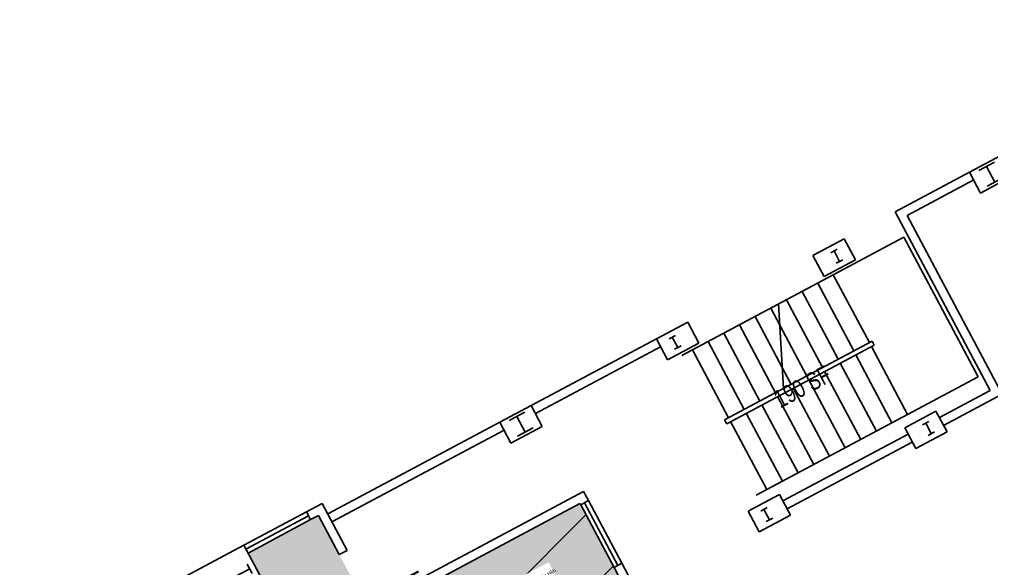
# Model space of a CAD drawing. Header units: inches. Extents: x 69216223 to 69217558, y 27666214 to 27667522.
# Drawn here: x 69216223 to 69216881, y 27667065 to 27667436 of the extents above; entities that cross this region are included whole.
import ezdxf
from ezdxf.enums import TextEntityAlignment as Align

# ---------------------------------------------------------------- set-up
doc = ezdxf.new("R2010")
doc.units = ezdxf.units.IN
doc.header["$LTSCALE"] = 100
doc.header["$MEASUREMENT"] = 0
doc.layers.get('0').update_dxf_attribs({"linetype": 'CONTINUOUS'})
for name, color, linetype in [('A-COLS', 5, 'CONTINUOUS'), ('A-DOOR', 2, 'CONTINUOUS'), ('A-FLOR', 3, 'CONTINUOUS'), ('A-GLAZ', 1, 'CONTINUOUS'), ('A-WALL', 5, 'CONTINUOUS'), ('AREA-TEXT', 3, 'CONTINUOUS'), ('Rooms-Capacity', 4, 'CONTINUOUS'), ('Rooms-Category-Color', 7, 'CONTINUOUS'), ('Rooms-College-Color', 7, 'CONTINUOUS'), ('Rooms-Department-Color', 7, 'CONTINUOUS'), ('Rooms-Division-Color', 7, 'CONTINUOUS'), ('Rooms-Information', 7, 'CONTINUOUS')]:
    doc.layers.add(name, color=color, linetype=linetype)
doc.styles.add('CP_AREA', font='arial.ttf', dxfattribs={"height": 15})
doc.styles.add('CP_ROOMVNUMBER', font='arial.ttf', dxfattribs={"width": 0.85, "height": 0.075})

# ---------------------------------------------------------------- blocks, each defined once
blk = doc.blocks.new('COL1')
for p, q in [((-0.5, 0.5), (0.5, 0.5)), ((0, 0.5), (0, -0.5)), ((-0.5, -0.5), (0.5, -0.5))]:
    blk.add_line(p, q)

msp = doc.modelspace()

# ---------------------------------------------------------------- hatches: boundary and pattern name
at = {"layer": 'Rooms-Capacity'}
h = msp.add_hatch(dxfattribs=at)
h.set_pattern_fill('ANSI31', color=256, scale=300, style=0)
h.set_pattern_definition([(45, (0, 0), (-26.516504294, 26.516504294), [])])
h.paths.add_polyline_path([(69216485.32, 27667000.88), (69216514.46, 27666946.15), (69216650.39, 27667018.52), (69216640.53, 27667037.06), (69216627.29, 27667030.01), (69216615.07, 27667052.96), (69216628.31, 27667060.01), (69216625.49, 27667065.31), (69216602.93, 27667107.67), (69216602.46, 27667108.56), (69216466.53, 27667036.19), (69216468.41, 27667032.66)])
at = {"layer": 'Rooms-Category-Color', "true_color": 0xadadad}
msp.add_hatch(color=253, dxfattribs=at).paths.add_polyline_path([(69216425.51, 27667100.45), (69216377.85, 27667075.07), (69216385.84, 27667060.07), (69216380.54, 27667057.25), (69216679.89, 27666494.97), (69216718.73, 27666515.65), (69216695.24, 27666559.78), (69216966.22, 27666704.06), (69216976.62, 27666682.4), (69216955.44, 27666671.12), (69216972.35, 27666639.35), (69216993.54, 27666650.62), (69217024.08, 27666593.25), (69217094.7, 27666630.84), (69217035.96, 27666741.18), (69217306.06, 27666884.98), (69217329.56, 27666840.85), (69217368.4, 27666861.53), (69217069.04, 27667423.81), (69217063.75, 27667420.99), (69217055.76, 27667435.99), (69217008.09, 27667410.61), (69217263.74, 27666930.43), (69216681.16, 27666620.26)])
at = {"layer": 'Rooms-Category-Color', "true_color": 0xfa9ba3}
msp.add_hatch(color=241, dxfattribs=at).paths.add_polyline_path([(69216485.32, 27667000.88), (69216514.46, 27666946.15), (69216650.39, 27667018.52), (69216640.53, 27667037.06), (69216627.29, 27667030.01), (69216615.07, 27667052.96), (69216628.31, 27667060.01), (69216625.49, 27667065.31), (69216602.93, 27667107.67), (69216602.46, 27667108.56), (69216466.53, 27667036.19), (69216468.41, 27667032.66)])
at = {"layer": 'Rooms-College-Color', "true_color": 0xadadad}
msp.add_hatch(color=253, dxfattribs=at).paths.add_polyline_path([(69216425.51, 27667100.45), (69216377.85, 27667075.07), (69216385.84, 27667060.07), (69216380.54, 27667057.25), (69216679.89, 27666494.97), (69216718.73, 27666515.65), (69216695.24, 27666559.78), (69216966.22, 27666704.06), (69216976.62, 27666682.4), (69216955.44, 27666671.12), (69216972.35, 27666639.35), (69216993.54, 27666650.62), (69217024.08, 27666593.25), (69217094.7, 27666630.84), (69217035.96, 27666741.18), (69217306.06, 27666884.98), (69217329.56, 27666840.85), (69217368.4, 27666861.53), (69217069.04, 27667423.81), (69217063.75, 27667420.99), (69217055.76, 27667435.99), (69217008.09, 27667410.61), (69217263.74, 27666930.43), (69216681.16, 27666620.26)])
at = {"layer": 'Rooms-College-Color', "true_color": 0xffe090}
msp.add_hatch(color=41, dxfattribs=at).paths.add_polyline_path([(69216485.32, 27667000.88), (69216514.46, 27666946.15), (69216650.39, 27667018.52), (69216640.53, 27667037.06), (69216627.29, 27667030.01), (69216615.07, 27667052.96), (69216628.31, 27667060.01), (69216625.49, 27667065.31), (69216602.93, 27667107.67), (69216602.46, 27667108.56), (69216466.53, 27667036.19), (69216468.41, 27667032.66)])
at = {"layer": 'Rooms-Department-Color', "true_color": 0xacacac}
msp.add_hatch(color=253, dxfattribs=at).paths.add_polyline_path([(69216425.51, 27667100.45), (69216377.85, 27667075.07), (69216385.84, 27667060.07), (69216380.54, 27667057.25), (69216679.89, 27666494.97), (69216718.73, 27666515.65), (69216695.24, 27666559.78), (69216966.22, 27666704.06), (69216976.62, 27666682.4), (69216955.44, 27666671.12), (69216972.35, 27666639.35), (69216993.54, 27666650.62), (69217024.08, 27666593.25), (69217094.7, 27666630.84), (69217035.96, 27666741.18), (69217306.06, 27666884.98), (69217329.56, 27666840.85), (69217368.4, 27666861.53), (69217069.04, 27667423.81), (69217063.75, 27667420.99), (69217055.76, 27667435.99), (69217008.09, 27667410.61), (69217263.74, 27666930.43), (69216681.16, 27666620.26)])
at = {"layer": 'Rooms-Department-Color', "true_color": 0xffe090}
msp.add_hatch(color=41, dxfattribs=at).paths.add_polyline_path([(69216485.32, 27667000.88), (69216514.46, 27666946.15), (69216650.39, 27667018.52), (69216640.53, 27667037.06), (69216627.29, 27667030.01), (69216615.07, 27667052.96), (69216628.31, 27667060.01), (69216625.49, 27667065.31), (69216602.93, 27667107.67), (69216602.46, 27667108.56), (69216466.53, 27667036.19), (69216468.41, 27667032.66)])
at = {"layer": 'Rooms-Division-Color', "true_color": 0xadadad}
msp.add_hatch(color=253, dxfattribs=at).paths.add_polyline_path([(69216425.51, 27667100.45), (69216377.85, 27667075.07), (69216385.84, 27667060.07), (69216380.54, 27667057.25), (69216679.89, 27666494.97), (69216718.73, 27666515.65), (69216695.24, 27666559.78), (69216966.22, 27666704.06), (69216976.62, 27666682.4), (69216955.44, 27666671.12), (69216972.35, 27666639.35), (69216993.54, 27666650.62), (69217024.08, 27666593.25), (69217094.7, 27666630.84), (69217035.96, 27666741.18), (69217306.06, 27666884.98), (69217329.56, 27666840.85), (69217368.4, 27666861.53), (69217069.04, 27667423.81), (69217063.75, 27667420.99), (69217055.76, 27667435.99), (69217008.09, 27667410.61), (69217263.74, 27666930.43), (69216681.16, 27666620.26)])
at = {"layer": 'Rooms-Division-Color', "true_color": 0xffe090}
msp.add_hatch(color=41, dxfattribs=at).paths.add_polyline_path([(69216485.32, 27667000.88), (69216514.46, 27666946.15), (69216650.39, 27667018.52), (69216640.53, 27667037.06), (69216627.29, 27667030.01), (69216615.07, 27667052.96), (69216628.31, 27667060.01), (69216625.49, 27667065.31), (69216602.93, 27667107.67), (69216602.46, 27667108.56), (69216466.53, 27667036.19), (69216468.41, 27667032.66)])

# ---------------------------------------------------------------- linework, layer by layer
at = {"layer": 'A-DOOR'}
msp.add_lwpolyline([(69216461.47, 27667045.67, 1.5, 1.5, 0), (69216493.25, 27667062.59, 0, 0, 0), (69216492.9, 27667063.25, 0, 0, 0.414214), (69216443.58, 27667076.09, 0, 0, 0.414214)], format="xyseb", dxfattribs=at)
at = {"layer": 'A-FLOR'}
for p, q in [((69216866.04, 27667332.72), (69216815.72, 27667305.93)), ((69216868.86, 27667327.42), (69216823.84, 27667303.45)), ((69216815.72, 27667305.93), (69216880.1, 27667185)), ((69216823.84, 27667303.45), (69216888.22, 27667182.53)), ((69216671.47, 27667208.74), (69216821.53, 27667288.63)), ((69216821.53, 27667288.63), (69216871.82, 27667194.18)), ((69216773.87, 27667263.26), (69216798.3, 27667217.36)), ((69216752.68, 27667251.98), (69216777.12, 27667206.08)), ((69216763.28, 27667257.62), (69216787.71, 27667211.72)), ((69216742.09, 27667246.34), (69216766.53, 27667200.44)), ((69216731.5, 27667240.7), (69216755.94, 27667194.8)), ((69216736.79, 27667243.52), (69216740.05, 27667186.34)), ((69216720.91, 27667235.06), (69216745.34, 27667189.16)), ((69216710.31, 27667229.42), (69216734.75, 27667183.52)), ((69216569.45, 27667174.82), (69216654.19, 27667219.93)), ((69216699.72, 27667223.78), (69216724.16, 27667177.88)), ((69216572.27, 27667169.52), (69216657.01, 27667214.64)), ((69216678.54, 27667212.5), (69216702.97, 27667166.6)), ((69216689.13, 27667218.14), (69216713.57, 27667172.24)), ((69216800.07, 27667218.3), (69216700.33, 27667165.19)), ((69216801.48, 27667215.65), (69216701.74, 27667162.54)), ((69216799.71, 27667214.71), (69216824.15, 27667168.81)), ((69216800.07, 27667218.3), (69216801.48, 27667215.65)), ((69216789.12, 27667209.07), (69216813.56, 27667163.17)), ((69216778.53, 27667203.43), (69216802.97, 27667157.53)), ((69216721.76, 27667114.29), (69216871.82, 27667194.18)), ((69216767.94, 27667197.79), (69216792.37, 27667151.89)), ((69216746.75, 27667186.51), (69216771.19, 27667140.61)), ((69216757.35, 27667192.15), (69216781.78, 27667146.25)), ((69216736.16, 27667180.87), (69216760.6, 27667134.97)), ((69216880.1, 27667185), (69216845.68, 27667166.67)), ((69216888.22, 27667182.53), (69216848.5, 27667161.38)), ((69216725.57, 27667175.23), (69216750.01, 27667129.33)), ((69216714.98, 27667169.59), (69216739.41, 27667123.69)), ((69216431.75, 27667101.51), (69216548.27, 27667163.54)), ((69216700.33, 27667165.19), (69216701.74, 27667162.54)), ((69216704.38, 27667163.95), (69216728.82, 27667118.05)), ((69216434.57, 27667096.21), (69216551.09, 27667158.24)), ((69216824.49, 27667155.4), (69216739.76, 27667110.28)), ((69216827.31, 27667150.1), (69216742.58, 27667104.98))]:
    msp.add_line(p, q, dxfattribs=at)
at = {"layer": 'A-GLAZ'}
for p, q in [((69216625.49, 27667065.31), (69216602.93, 27667107.67)), ((69216605.58, 27667109.08), (69216628.14, 27667066.72)), ((69216608.23, 27667110.49), (69216630.78, 27667068.12)), ((69216375.03, 27667080.37), (69216417.4, 27667102.93)), ((69216376.44, 27667077.72), (69216418.81, 27667100.28)), ((69216420.22, 27667097.63), (69216377.85, 27667075.07))]:
    msp.add_line(p, q, dxfattribs=at)
at = {"layer": 'A-WALL'}
for p, q in [((69216866.04, 27667332.72), (69216887.22, 27667344)), ((69216873.56, 27667318.59), (69216866.04, 27667332.72)), ((69216873.56, 27667318.59), (69216894.74, 27667329.87)), ((69216760.11, 27667276.32), (69216781.3, 27667287.6)), ((69216788.82, 27667273.48), (69216781.3, 27667287.6)), ((69216767.63, 27667262.2), (69216760.11, 27667276.32)), ((69216767.63, 27667262.2), (69216788.82, 27667273.48)), ((69216654.19, 27667219.93), (69216675.37, 27667231.21)), ((69216682.89, 27667217.09), (69216675.37, 27667231.21)), ((69216661.71, 27667205.81), (69216654.19, 27667219.93)), ((69216661.71, 27667205.81), (69216682.89, 27667217.09)), ((69216548.27, 27667163.54), (69216569.45, 27667174.82)), ((69216576.97, 27667160.69), (69216569.45, 27667174.82)), ((69216822.15, 27667159.81), (69216843.33, 27667171.09)), ((69216850.85, 27667156.96), (69216843.33, 27667171.09)), ((69216555.78, 27667149.41), (69216548.27, 27667163.54)), ((69216555.78, 27667149.41), (69216576.97, 27667160.69)), ((69216829.66, 27667145.69), (69216822.15, 27667159.81)), ((69216829.66, 27667145.69), (69216850.85, 27667156.96)), ((69216463.71, 27667041.48), (69216604.94, 27667116.67)), ((69216608.23, 27667110.49), (69216604.94, 27667116.67)), ((69216716.22, 27667103.42), (69216737.41, 27667114.69)), ((69216744.93, 27667100.57), (69216737.41, 27667114.69)), ((69216417.4, 27667102.93), (69216427.99, 27667108.57)), ((69216444.91, 27667076.79), (69216427.99, 27667108.57)), ((69216466.53, 27667036.19), (69216602.46, 27667108.56)), ((69216602.93, 27667107.67), (69216602.46, 27667108.56)), ((69216608.23, 27667110.49), (69216602.93, 27667107.67)), ((69216420.22, 27667097.63), (69216417.4, 27667102.93)), ((69216420.22, 27667097.63), (69216425.51, 27667100.45)), ((69216439.61, 27667073.97), (69216425.51, 27667100.45)), ((69216723.74, 27667089.29), (69216716.22, 27667103.42)), ((69216723.74, 27667089.29), (69216744.93, 27667100.57)), ((69216223.2, 27666999.54), (69216375.03, 27667080.37)), ((69216385.84, 27667060.07), (69216375.03, 27667080.37)), ((69216439.61, 27667073.97), (69216444.91, 27667076.79)), ((69216625.49, 27667065.31), (69216630.78, 27667068.12)), ((69216664.62, 27667004.57), (69216630.78, 27667068.12)), ((69216628.31, 27667060.01), (69216625.49, 27667065.31))]:
    msp.add_line(p, q, dxfattribs=at)

# ---------------------------------------------------------------- block references
at = {"layer": 'A-COLS'}
for p, xscale, yscale, zscale, rotation in [((69216880.39, 27667331.3), 12, 12, 12, 28.03065466847922), ((69216776.23, 27667275.84), 5.00000000372529, 7.999999999737192, 5.00000000372529, 28.03065466847921), ((69216666.78, 27667217.57), 5.00000000372529, 7.999999999737192, 5.00000000372529, 28.03065466847921), ((69216562.62, 27667162.12), 12, 12, 12, 28.03065466847922), ((69216838.26, 27667159.33), 5.00000000372529, 7.999999999737192, 5.00000000372529, 28.03065466847921), ((69216728.81, 27667101.05), 5.00000000372529, 7.999999999737192, 5.00000000372529, 28.03065466847921), ((69216371.95, 27667060.61), 7.00000000046566, 15.99999999947438, 7.00000000046566, 118.0306546684792)]:
    msp.add_blockref('COL1', p, dxfattribs=dict(at, xscale=xscale, yscale=yscale, zscale=zscale, rotation=rotation))

# ---------------------------------------------------------------- texts
at = {"layer": 'AREA-TEXT', "style": 'CP_AREA', "width": 0.75}
msp.add_text('190 SF', height=12, rotation=28.03065, dxfattribs=at).set_placement((69216752.99, 27667187.57), align=Align.MIDDLE_CENTER)

# ---------------------------------------------------------------- next in the draw order: texts
at = {"layer": 'Rooms-Information', "insert": (69216539.2, 27667022.56), "char_height": 2.57143, "width": 57.6, "attachment_point": 7, "rotation": 28.03065, "style": 'CP_ROOMVNUMBER', "bg_fill": 3, "box_fill_scale": 1.5, "bg_fill_color": 256, "bg_fill_true_color": 13158600, "bg_fill_transparency": 0}
msp.add_mtext('Bldg.43A, Room 359^M^J115600-CSM-Kinesiology & Public Hlth^M^JFICM: Staff Office^M^JASF: 106, Cap: 1^M^JACADEMIC CAPACITY', dxfattribs=at)

doc.saveas('drawing.dxf')
